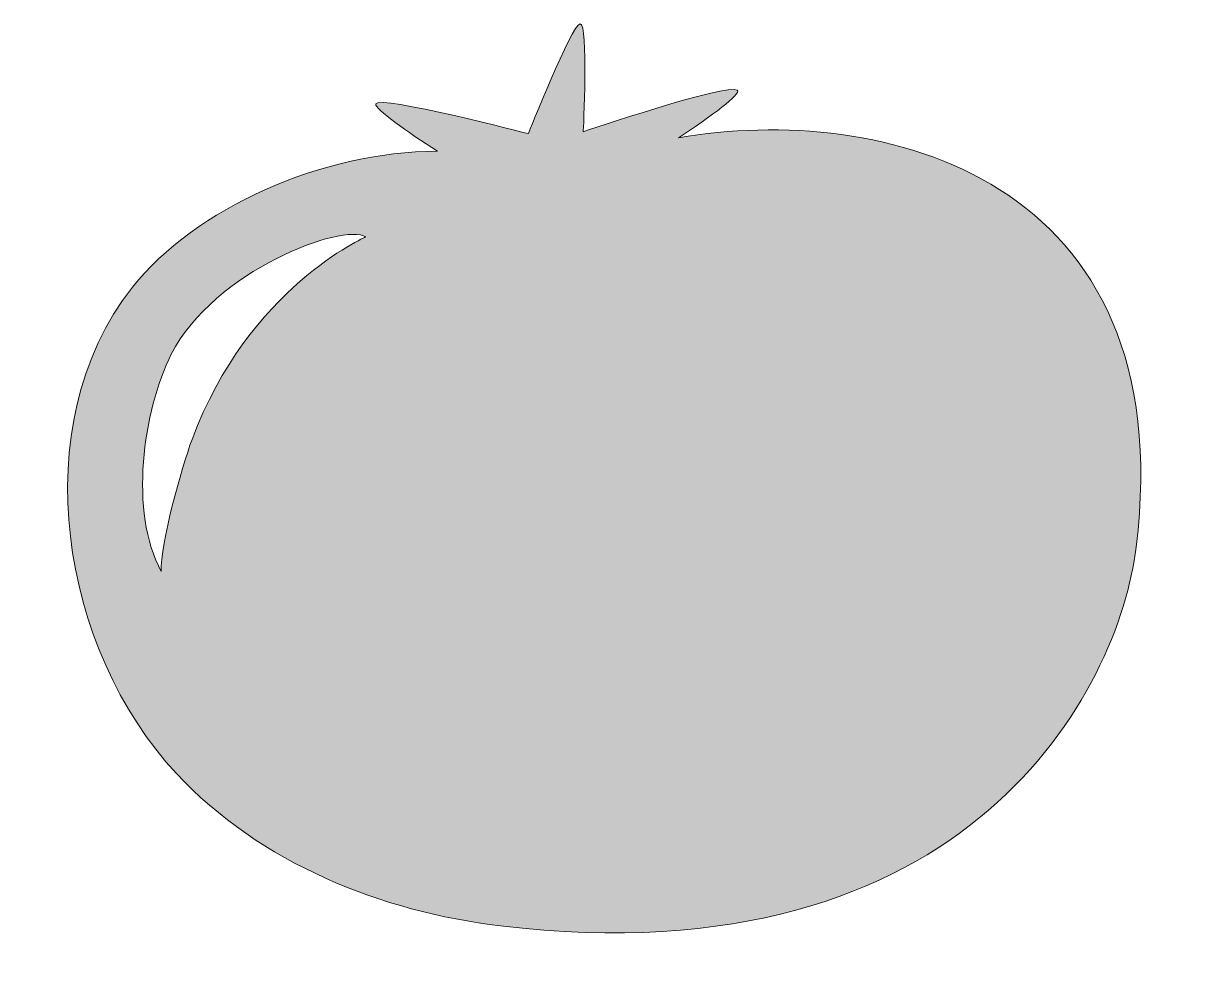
# Model space of a CAD drawing. Header units: inches. Extents: x -4 to 105, y -5 to 86.
import ezdxf

# ---------------------------------------------------------------- set-up
doc = ezdxf.new("R2010")
doc.units = ezdxf.units.IN
doc.header["$MEASUREMENT"] = 0
doc.layers.add('Layer 1', color=7, linetype='Continuous')

msp = doc.modelspace()

# ---------------------------------------------------------------- hatches: boundary and pattern name
at = {"layer": 'Layer 1', "true_color": 0xdf0028}
h = msp.add_hatch(color=242, dxfattribs=at)
h.dxf.hatch_style = 2
edge = h.paths.add_edge_path()
edge.add_spline(control_points=[(40.99, 0.66), (85.52, -4.64), (99.52, 23.14), (101.16, 36.51), (105.48, 71.75), (76.9, 78.63), (57.84, 75.28), (60.91, 77.33), (63.82, 79.44), (63.4, 79.8), (62.56, 80.53), (48.82, 75.86), (48.82, 75.86), (48.82, 75.86), (49.32, 86.14), (48.53, 86.09), (47.74, 86.03), (43.62, 75.68), (43.62, 75.68), (43.62, 75.68), (29.4, 79.37), (29.18, 78.5), (29.06, 78.02), (32.17, 75.86), (35.01, 74.01), (24.05, 74), (12.02, 68.58), (6.14, 61.13), (-4.2, 48.05), (-0.57, 26.73), (10.3, 15.09), (18.27, 6.56), (29.72, 2.01), (40.99, 0.66)], knot_values=[0, 0, 0, 0, 1, 1, 1, 2, 2, 2, 3, 3, 3, 4, 4, 4, 5, 5, 5, 6, 6, 6, 7, 7, 7, 8, 8, 8, 9, 9, 9, 10, 10, 10, 11, 11, 11, 11], degree=3, periodic=1)
edge = h.paths.add_edge_path()
edge.add_spline(control_points=[(9.82, 54.79), (13.87, 62.73), (26.06, 67.26), (28.25, 65.91), (28.25, 65.91), (17.11, 61.08), (11.79, 46.73), (10.78, 43.99), (8.77, 36.83), (8.87, 34.21), (5.8, 39.78), (7.12, 49.49), (9.82, 54.79)], knot_values=[0, 0, 0, 0, 1, 1, 1, 2, 2, 2, 3, 3, 3, 4, 4, 4, 4], degree=3, periodic=1)

# ---------------------------------------------------------------- linework, layer by layer
at = {"layer": 'Layer 1', "lineweight": 0}
for points, knots in [([(40.99, 0.66), (85.52, -4.64), (99.52, 23.14), (101.16, 36.51), (105.48, 71.75), (76.9, 78.63), (57.84, 75.28), (60.91, 77.33), (63.82, 79.44), (63.4, 79.8), (62.56, 80.53), (48.82, 75.86), (48.82, 75.86), (48.82, 75.86), (49.32, 86.14), (48.53, 86.09), (47.74, 86.03), (43.62, 75.68), (43.62, 75.68), (43.62, 75.68), (29.4, 79.37), (29.18, 78.5), (29.06, 78.02), (32.17, 75.86), (35.01, 74.01), (24.05, 74), (12.02, 68.58), (6.14, 61.13), (-4.2, 48.05), (-0.57, 26.73), (10.3, 15.09), (18.27, 6.56), (29.72, 2.01), (40.99, 0.66)], [0, 0, 0, 0, 1, 1, 1, 2, 2, 2, 3, 3, 3, 4, 4, 4, 5, 5, 5, 6, 6, 6, 7, 7, 7, 8, 8, 8, 9, 9, 9, 10, 10, 10, 11, 11, 11, 11]), ([(9.82, 54.79), (13.87, 62.73), (26.06, 67.26), (28.25, 65.91), (28.25, 65.91), (17.11, 61.08), (11.79, 46.73), (10.78, 43.99), (8.77, 36.83), (8.87, 34.21), (5.8, 39.78), (7.12, 49.49), (9.82, 54.79)], [0, 0, 0, 0, 1, 1, 1, 2, 2, 2, 3, 3, 3, 4, 4, 4, 4])]:
    msp.add_open_spline(points, degree=3, knots=knots, dxfattribs=at)

doc.saveas('drawing.dxf')
